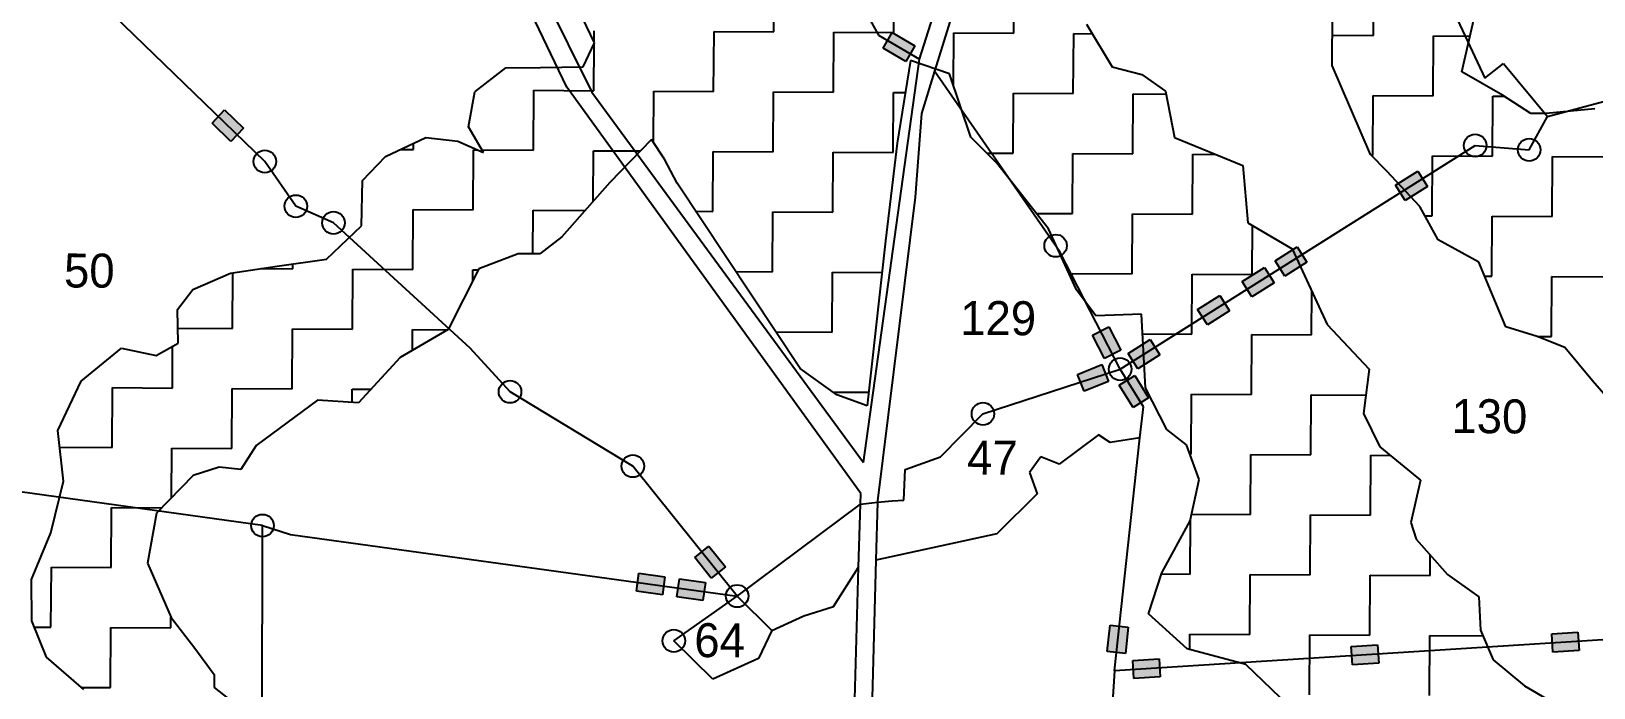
# Model space of a CAD drawing. Header units: metres. Extents: x 311141 to 315796, y 1906170 to 1910884.
# Drawn here: x 312006 to 312863, y 1908706 to 1909065 of the extents above; entities that cross this region are included whole.
import ezdxf

# ---------------------------------------------------------------- set-up
doc = ezdxf.new("R2010")
doc.units = ezdxf.units.M
doc.header["$MEASUREMENT"] = 0
for name, color, linetype in [('POLY_HATCH', 12, 'Continuous'), ('POLY_PARCEL', 6, 'Continuous'), ('POLY_ROAD', 30, 'Continuous'), ('TEXT_PARCEL', 7, 'Continuous')]:
    doc.layers.add(name, color=color, linetype=linetype)
doc.styles.add('TEXT_MAP', font='')
doc.styles.get('TEXT_MAP').set_extended_font_data('Kruti Dev 050')

msp = doc.modelspace()

# ---------------------------------------------------------------- hatches: boundary and pattern name
for points in [[(312485.46, 1909048.86), (312490.5, 1909057.46), (312478.08, 1909064.75), (312473.03, 1909056.16)], [(312111.99, 1909022.35), (312105.07, 1909015.18), (312115.43, 1909005.16), (312122.35, 1909012.33)], [(312754.05, 1908981.22), (312759.35, 1908972.78), (312771.55, 1908980.46), (312766.24, 1908988.89)], [(312705.54, 1908938.91), (312700.23, 1908947.35), (312688.04, 1908939.67), (312693.35, 1908931.24)], [(312687.54, 1908927.58), (312682.23, 1908936.02), (312670.03, 1908928.34), (312675.34, 1908919.91)], [(312663.09, 1908912.19), (312657.78, 1908920.63), (312645.58, 1908912.95), (312650.89, 1908904.52)], [(312594.52, 1908886.09), (312603.38, 1908890.65), (312596.79, 1908903.47), (312587.93, 1908898.91)], [(312607.4, 1908888.92), (312612.71, 1908880.49), (312624.91, 1908888.16), (312619.6, 1908896.6)], [(312596.72, 1908873.51), (312593.02, 1908882.77), (312579.64, 1908877.42), (312583.34, 1908868.16)], [(312610.13, 1908859.35), (312618.62, 1908864.57), (312611.08, 1908876.84), (312602.59, 1908871.62)], [(312378.84, 1908765.75), (312386.61, 1908771.99), (312377.58, 1908783.23), (312369.81, 1908776.99)], [(312352.04, 1908756.59), (312353.4, 1908766.46), (312339.12, 1908768.43), (312337.76, 1908758.56)], [(312374.29, 1908753.52), (312375.65, 1908763.39), (312361.37, 1908765.36), (312360.01, 1908755.49)], [(312596.04, 1908725.59), (312605.95, 1908724.5), (312607.53, 1908738.83), (312597.62, 1908739.92)], [(312744.86, 1908719.2), (312744.23, 1908729.15), (312729.85, 1908728.24), (312730.48, 1908718.29)], [(312854.78, 1908726.17), (312854.15, 1908736.12), (312839.76, 1908735.21), (312840.4, 1908725.26)], [(312610.01, 1908720.63), (312610.64, 1908710.68), (312625.02, 1908711.6), (312624.39, 1908721.54)]]:
    msp.add_hatch(color=256).paths.add_polyline_path(points)

# ---------------------------------------------------------------- linework, layer by layer
for p, q in [((312473.03, 1909056.16), (312478.08, 1909064.75)), ((312478.08, 1909064.75), (312490.5, 1909057.46)), ((312485.46, 1909048.86), (312473.03, 1909056.16)), ((312490.5, 1909057.46), (312485.46, 1909048.86)), ((312105.07, 1909015.18), (312111.99, 1909022.35)), ((312111.99, 1909022.35), (312122.35, 1909012.33)), ((312115.43, 1909005.16), (312105.07, 1909015.18)), ((312122.35, 1909012.33), (312115.43, 1909005.16)), ((312754.05, 1908981.22), (312766.24, 1908988.89)), ((312766.24, 1908988.89), (312771.55, 1908980.46)), ((312759.35, 1908972.78), (312754.05, 1908981.22)), ((312771.55, 1908980.46), (312759.35, 1908972.78)), ((312688.04, 1908939.67), (312700.23, 1908947.35)), ((312700.23, 1908947.35), (312705.54, 1908938.91)), ((312670.03, 1908928.34), (312682.23, 1908936.02)), ((312682.23, 1908936.02), (312687.54, 1908927.58)), ((312693.35, 1908931.24), (312688.04, 1908939.67)), ((312705.54, 1908938.91), (312693.35, 1908931.24)), ((312675.34, 1908919.91), (312670.03, 1908928.34)), ((312687.54, 1908927.58), (312675.34, 1908919.91)), ((312645.58, 1908912.95), (312657.78, 1908920.63)), ((312657.78, 1908920.63), (312663.09, 1908912.19)), ((312650.89, 1908904.52), (312645.58, 1908912.95)), ((312663.09, 1908912.19), (312650.89, 1908904.52)), ((312587.93, 1908898.91), (312596.79, 1908903.47)), ((312596.79, 1908903.47), (312603.38, 1908890.65)), ((312594.52, 1908886.09), (312587.93, 1908898.91)), ((312607.4, 1908888.92), (312619.6, 1908896.6)), ((312619.6, 1908896.6), (312624.91, 1908888.16)), ((312579.64, 1908877.42), (312593.02, 1908882.77)), ((312593.02, 1908882.77), (312596.72, 1908873.51)), ((312603.38, 1908890.65), (312594.52, 1908886.09)), ((312612.71, 1908880.49), (312607.4, 1908888.92)), ((312624.91, 1908888.16), (312612.71, 1908880.49)), ((312583.34, 1908868.16), (312579.64, 1908877.42)), ((312602.59, 1908871.62), (312611.08, 1908876.84)), ((312611.08, 1908876.84), (312618.62, 1908864.57)), ((312596.72, 1908873.51), (312583.34, 1908868.16)), ((312610.13, 1908859.35), (312602.59, 1908871.62)), ((312618.62, 1908864.57), (312610.13, 1908859.35)), ((312369.81, 1908776.99), (312377.58, 1908783.23)), ((312377.58, 1908783.23), (312386.61, 1908771.99)), ((312378.84, 1908765.75), (312369.81, 1908776.99)), ((312386.61, 1908771.99), (312378.84, 1908765.75)), ((312337.76, 1908758.56), (312339.12, 1908768.43)), ((312339.12, 1908768.43), (312353.4, 1908766.46)), ((312353.4, 1908766.46), (312352.04, 1908756.59)), ((312360.01, 1908755.49), (312361.37, 1908765.36)), ((312361.37, 1908765.36), (312375.65, 1908763.39)), ((312375.65, 1908763.39), (312374.29, 1908753.52)), ((312352.04, 1908756.59), (312337.76, 1908758.56)), ((312374.29, 1908753.52), (312360.01, 1908755.49)), ((312596.04, 1908725.59), (312597.62, 1908739.92)), ((312597.62, 1908739.92), (312607.53, 1908738.83)), ((312607.53, 1908738.83), (312605.95, 1908724.5)), ((312729.85, 1908728.24), (312744.23, 1908729.15)), ((312730.48, 1908718.29), (312729.85, 1908728.24)), ((312744.23, 1908729.15), (312744.86, 1908719.2)), ((312839.76, 1908735.21), (312854.15, 1908736.12)), ((312840.4, 1908725.26), (312839.76, 1908735.21)), ((312854.15, 1908736.12), (312854.78, 1908726.17)), ((312605.95, 1908724.5), (312596.04, 1908725.59)), ((312610.01, 1908720.63), (312624.39, 1908721.54)), ((312610.64, 1908710.68), (312610.01, 1908720.63)), ((312624.39, 1908721.54), (312625.02, 1908711.6)), ((312854.78, 1908726.17), (312840.4, 1908725.26)), ((312625.02, 1908711.6), (312610.64, 1908710.68)), ((312744.86, 1908719.2), (312730.48, 1908718.29))]:
    msp.add_line(p, q)
for centre in [(312797.8, 1909002.86), (312827.37, 1909000.49), (312134.01, 1908994.13), (312150.99, 1908969.58), (312171.73, 1908960.55), (312567.7, 1908947.97), (312603.09, 1908880.32), (312268.49, 1908867.94), (312527.85, 1908855.84), (312335.87, 1908827.19), (312132.78, 1908794.55), (312393.1, 1908755.96), (312358.35, 1908731.37)]:
    msp.add_circle(centre, 6.17)
at = {"layer": 'POLY_HATCH', "linetype": 'Continuous'}
for p, q in [((312413.24, 1909065.2), (312413.44, 1909098.07)), ((312478.98, 1909064.8), (312479.18, 1909097.67)), ((312544.73, 1909064.4), (312544.9, 1909092.03)), ((312741.96, 1909063.19), (312742.16, 1909096.07)), ((312314.58, 1909059.81), (312314.62, 1909065.8)), ((312380.16, 1909032.53), (312380.36, 1909065.4)), ((312380.36, 1909065.4), (312413.24, 1909065.2)), ((312445.91, 1909032.12), (312446.11, 1909065)), ((312446.11, 1909065), (312478.98, 1909064.8)), ((312511.68, 1909035.83), (312511.86, 1909064.6)), ((312511.86, 1909064.6), (312544.73, 1909064.4)), ((312577.4, 1909031.32), (312577.6, 1909064.2)), ((312577.6, 1909064.2), (312587.83, 1909064.13)), ((312719.42, 1909063.33), (312741.96, 1909063.19)), ((312774.64, 1909030.12), (312774.84, 1909062.99)), ((312774.84, 1909062.99), (312794.91, 1909062.87)), ((312314.42, 1909032.93), (312314.58, 1909058.57)), ((312281.35, 1909000.25), (312281.55, 1909033.13)), ((312281.55, 1909033.13), (312314.42, 1909032.93)), ((312347.12, 1909004.59), (312347.29, 1909032.73)), ((312347.29, 1909032.73), (312380.16, 1909032.53)), ((312412.84, 1908999.45), (312413.04, 1909032.33)), ((312413.04, 1909032.33), (312445.91, 1909032.12)), ((312478.58, 1908999.05), (312478.78, 1909031.92)), ((312478.78, 1909031.92), (312485.27, 1909031.88)), ((312544.33, 1908998.65), (312544.53, 1909031.52)), ((312544.53, 1909031.52), (312577.4, 1909031.32)), ((312610.07, 1908998.25), (312610.27, 1909031.12)), ((312610.27, 1909031.12), (312628.33, 1909031.01)), ((312741.56, 1908997.45), (312741.76, 1909030.32)), ((312741.76, 1909030.32), (312774.64, 1909030.12)), ((312807.31, 1908997.05), (312807.51, 1909029.92)), ((312807.51, 1909029.92), (312813.61, 1909029.88)), ((312215.6, 1909000.66), (312215.62, 1909004.07)), ((312208.4, 1909000.7), (312215.6, 1909000.66)), ((312248.27, 1908967.58), (312248.47, 1909000.45)), ((312248.47, 1909000.45), (312250.88, 1909000.44)), ((312253.17, 1909000.43), (312281.35, 1909000.25)), ((312314.05, 1908972.18), (312314.22, 1909000.05)), ((312314.22, 1909000.05), (312339.99, 1908999.9)), ((312379.76, 1908966.78), (312379.96, 1908999.65)), ((312379.96, 1908999.65), (312412.84, 1908999.45)), ((312445.51, 1908966.38), (312445.71, 1908999.25)), ((312445.71, 1908999.25), (312478.58, 1908999.05)), ((312529.93, 1908998.74), (312544.33, 1908998.65)), ((312577, 1908965.58), (312577.2, 1908998.45)), ((312577.2, 1908998.45), (312610.07, 1908998.25)), ((312642.75, 1908965.18), (312642.95, 1908998.05)), ((312642.95, 1908998.05), (312655.66, 1908997.97)), ((312740.86, 1908997.45), (312741.56, 1908997.45)), ((312774.24, 1908964.37), (312774.44, 1908997.25)), ((312774.44, 1908997.25), (312807.31, 1908997.05)), ((312839.98, 1908963.97), (312840.18, 1908996.85)), ((312840.18, 1908996.85), (312873.05, 1908996.65)), ((312215.2, 1908934.91), (312215.4, 1908967.78)), ((312215.4, 1908967.78), (312248.27, 1908967.58)), ((312281, 1908943.48), (312281.15, 1908967.38)), ((312281.15, 1908967.38), (312309.62, 1908967.21)), ((312370.46, 1908966.84), (312379.76, 1908966.78)), ((312412.44, 1908933.71), (312412.64, 1908966.58)), ((312412.64, 1908966.58), (312445.51, 1908966.38)), ((312557.17, 1908965.7), (312577, 1908965.58)), ((312609.67, 1908932.5), (312609.87, 1908965.38)), ((312609.87, 1908965.38), (312642.75, 1908965.18)), ((312770.27, 1908964.4), (312774.24, 1908964.37)), ((312806.91, 1908931.3), (312807.11, 1908964.17)), ((312807.11, 1908964.17), (312839.98, 1908963.97)), ((312675.42, 1908932.1), (312675.58, 1908959.11)), ((312131.87, 1908935.42), (312149.45, 1908935.31)), ((312149.45, 1908935.31), (312149.47, 1908937.96)), ((312182.13, 1908902.24), (312182.33, 1908935.11)), ((312182.33, 1908935.11), (312215.2, 1908934.91)), ((312248.03, 1908928.55), (312248.07, 1908934.71)), ((312248.07, 1908934.71), (312251.16, 1908934.69)), ((312392.32, 1908933.83), (312412.44, 1908933.71)), ((312116.38, 1908902.64), (312116.57, 1908933.14)), ((312445.11, 1908900.63), (312445.31, 1908933.51)), ((312445.31, 1908933.51), (312472.5, 1908933.34)), ((312576.78, 1908928.98), (312576.8, 1908932.7)), ((312576.8, 1908932.7), (312609.67, 1908932.5)), ((312642.34, 1908899.43), (312642.54, 1908932.3)), ((312642.54, 1908932.3), (312675.42, 1908932.1)), ((312802.91, 1908931.33), (312806.91, 1908931.3)), ((312839.58, 1908898.23), (312839.78, 1908931.1)), ((312839.78, 1908931.1), (312872.65, 1908930.9)), ((312708.09, 1908899.03), (312708.23, 1908922.78)), ((312086.33, 1908902.82), (312116.38, 1908902.64)), ((312149.05, 1908869.57), (312149.25, 1908902.44)), ((312149.25, 1908902.44), (312182.13, 1908902.24)), ((312214.93, 1908890.64), (312215, 1908902.04)), ((312215, 1908902.04), (312234.31, 1908901.92)), ((312414.18, 1908900.82), (312445.11, 1908900.63)), ((312615.39, 1908899.6), (312642.34, 1908899.43)), ((312083.31, 1908869.97), (312083.45, 1908892.87)), ((312675.02, 1908866.36), (312675.22, 1908899.23)), ((312675.22, 1908899.23), (312708.09, 1908899.03)), ((312831.89, 1908898.28), (312839.58, 1908898.23)), ((312050.23, 1908837.29), (312050.44, 1908870.17)), ((312050.44, 1908870.17), (312083.31, 1908869.97)), ((312115.98, 1908836.89), (312116.18, 1908869.77)), ((312116.18, 1908869.77), (312149.05, 1908869.57)), ((312181.88, 1908862.11), (312181.93, 1908869.36)), ((312181.93, 1908869.36), (312192.27, 1908869.3)), ((312445.59, 1908867.76), (312465.18, 1908867.64)), ((312641.94, 1908833.69), (312642.14, 1908866.56)), ((312642.14, 1908866.56), (312675.02, 1908866.36)), ((312707.69, 1908833.28), (312707.89, 1908866.16)), ((312707.89, 1908866.16), (312737.82, 1908865.97)), ((312021.57, 1908837.47), (312050.23, 1908837.29)), ((312082.94, 1908809.87), (312083.11, 1908837.09)), ((312083.11, 1908837.09), (312115.98, 1908836.89)), ((312641.32, 1908833.69), (312641.94, 1908833.69)), ((312674.62, 1908800.61), (312674.82, 1908833.49)), ((312674.82, 1908833.49), (312707.69, 1908833.28)), ((312740.36, 1908800.21), (312740.56, 1908833.08)), ((312740.56, 1908833.08), (312751.33, 1908833.02)), ((312049.83, 1908771.55), (312050.03, 1908804.42)), ((312050.03, 1908804.42), (312077.49, 1908804.25)), ((312641.54, 1908767.94), (312641.73, 1908798.07)), ((312642.32, 1908800.81), (312674.62, 1908800.61)), ((312707.29, 1908767.54), (312707.49, 1908800.41)), ((312707.49, 1908800.41), (312740.36, 1908800.21)), ((312016.76, 1908738.88), (312016.96, 1908771.75)), ((312016.96, 1908771.75), (312049.83, 1908771.55)), ((312773.03, 1908767.14), (312773.1, 1908778.48)), ((312625.65, 1908768.04), (312641.54, 1908767.94)), ((312674.21, 1908734.87), (312674.42, 1908767.74)), ((312674.42, 1908767.74), (312707.29, 1908767.54)), ((312739.96, 1908734.47), (312740.16, 1908767.34)), ((312740.16, 1908767.34), (312773.03, 1908767.14)), ((312007.63, 1908738.93), (312016.76, 1908738.88)), ((312049.43, 1908705.8), (312049.63, 1908738.68)), ((312049.63, 1908738.68), (312082.51, 1908738.48)), ((312082.51, 1908738.48), (312082.54, 1908744.41)), ((312641.29, 1908726.58), (312641.34, 1908735.07)), ((312641.34, 1908735.07), (312674.21, 1908734.87)), ((312706.89, 1908701.79), (312707.09, 1908734.67)), ((312707.09, 1908734.67), (312739.96, 1908734.47)), ((312772.63, 1908701.39), (312772.83, 1908734.27)), ((312772.83, 1908734.27), (312802, 1908734.09)), ((312033.47, 1908705.9), (312049.43, 1908705.8))]:
    msp.add_line(p, q, dxfattribs=at)
at = {"layer": 'POLY_HATCH'}
for p, q in [((312314.88, 1909059.21), (312303.84, 1909081.97)), ((312790.37, 1909043.19), (312800.49, 1909087.05)), ((312719.31, 1909046.74), (312719.49, 1909076.09)), ((312584.68, 1909069.38), (312598.72, 1909046.01)), ((312308.67, 1909045.92), (312314.88, 1909059.21)), ((312249.11, 1909032.24), (312266.13, 1909045.46)), ((312266.13, 1909045.46), (312285.24, 1909045.7)), ((312285.24, 1909045.7), (312308.67, 1909045.92)), ((312488.14, 1909049.4), (312480.72, 1909004.19)), ((312509.55, 1909042.12), (312488.14, 1909049.4)), ((312598.72, 1909046.01), (312614.9, 1909041.87)), ((312740.29, 1908998.03), (312719.31, 1909046.74)), ((312521.26, 1909007.52), (312509.55, 1909042.12)), ((312614.9, 1909041.87), (312628.01, 1909032.68)), ((312812.82, 1909030.39), (312790.37, 1909043.19)), ((312245.75, 1909013.17), (312249.11, 1909032.24)), ((312628.01, 1909032.68), (312632.92, 1909007.35)), ((312828.24, 1909020.45), (312812.82, 1909030.39)), ((312836.69, 1909020.4), (312828.24, 1909020.45)), ((312863.45, 1909023.05), (312836.69, 1909020.4)), ((312253.96, 1908999.08), (312245.75, 1909013.17)), ((312200.24, 1908996.88), (312222.29, 1909007.19)), ((312222.29, 1909007.19), (312239.94, 1909005.28)), ((312239.94, 1909005.28), (312253.96, 1908999.08)), ((312346.06, 1909006.2), (312323.27, 1908982.52)), ((312353.15, 1908995.44), (312346.06, 1909006.2)), ((312480.72, 1909004.19), (312474.43, 1908950.64)), ((312535.47, 1908993.14), (312521.26, 1909007.52)), ((312632.92, 1909007.35), (312670.3, 1908991.94)), ((312187.54, 1908983.63), (312200.24, 1908996.88)), ((312360.22, 1908982.3), (312353.15, 1908995.44)), ((312749.35, 1908988.87), (312740.29, 1908998.03)), ((312563.85, 1908957.24), (312535.47, 1908993.14)), ((312670.3, 1908991.94), (312673.15, 1908960.55)), ((312767.46, 1908969.53), (312749.35, 1908988.87)), ((312187.03, 1908958.79), (312187.54, 1908983.63)), ((312323.27, 1908982.52), (312296.87, 1908952.91)), ((312427.53, 1908880.67), (312360.22, 1908982.3)), ((312777.48, 1908951.25), (312767.46, 1908969.53)), ((312673.15, 1908960.55), (312697.37, 1908946.23)), ((312167.82, 1908940.54), (312187.03, 1908958.79)), ((312296.87, 1908952.91), (312284.9, 1908943.46)), ((312579.14, 1908923.8), (312563.85, 1908957.24)), ((312799.68, 1908938.97), (312777.48, 1908951.25)), ((312272.98, 1908943.53), (312251.48, 1908935.33)), ((312284.9, 1908943.46), (312272.98, 1908943.53)), ((312474.43, 1908950.64), (312464.35, 1908860.2)), ((312697.37, 1908946.23), (312716.57, 1908904.79)), ((312115.15, 1908932.93), (312140.76, 1908936.74)), ((312140.76, 1908936.74), (312167.82, 1908940.54)), ((312251.48, 1908935.33), (312234.59, 1908902.09)), ((312814.66, 1908903.46), (312799.68, 1908938.97)), ((312094.55, 1908924.05), (312115.15, 1908932.93)), ((312086.19, 1908912.94), (312094.55, 1908924.05)), ((312589.78, 1908909.45), (312579.14, 1908923.8)), ((312086.44, 1908894.57), (312086.19, 1908912.94)), ((312614.81, 1908910.49), (312589.78, 1908909.45)), ((312616.95, 1908869.98), (312614.81, 1908910.49)), ((312234.59, 1908902.09), (312208.28, 1908886.77)), ((312716.57, 1908904.79), (312739.71, 1908880.36)), ((312831.85, 1908898.29), (312814.66, 1908903.46)), ((312033.33, 1908873.65), (312055.43, 1908891.88)), ((312055.43, 1908891.88), (312074.51, 1908887.8)), ((312074.51, 1908887.8), (312086.44, 1908894.57)), ((312847, 1908892.13), (312831.85, 1908898.29)), ((312862.08, 1908873.82), (312847, 1908892.13)), ((312208.28, 1908886.77), (312185.49, 1908861.9)), ((312447.7, 1908866.25), (312427.53, 1908880.67)), ((312739.71, 1908880.36), (312736.53, 1908856.09)), ((312878.17, 1908855.5), (312862.08, 1908873.82)), ((312020.55, 1908846.71), (312033.33, 1908873.65)), ((312464.35, 1908860.2), (312447.7, 1908866.25)), ((312628.73, 1908847.29), (312616.95, 1908869.98)), ((312162.85, 1908863.23), (312129.33, 1908838.42)), ((312185.49, 1908861.9), (312162.85, 1908863.23)), ((312736.53, 1908856.09), (312745.53, 1908837.82)), ((312023.63, 1908818.96), (312020.55, 1908846.71)), ((312639.41, 1908838.88), (312628.73, 1908847.29)), ((312129.33, 1908838.42), (312120.91, 1908825.37)), ((312646.44, 1908819.79), (312639.41, 1908838.88)), ((312745.53, 1908837.82), (312767.7, 1908819.47)), ((312109, 1908826.64), (312094.67, 1908821.96)), ((312120.91, 1908825.37), (312109, 1908826.64)), ((312016.6, 1908790.55), (312023.63, 1908818.96)), ((312094.67, 1908821.96), (312074.67, 1908801.34)), ((312641.53, 1908797.19), (312646.44, 1908819.79)), ((312767.7, 1908819.47), (312762.49, 1908796.22)), ((312074.67, 1908801.34), (312069.73, 1908773.98)), ((312625.87, 1908768.71), (312641.53, 1908797.19)), ((312006, 1908765.05), (312016.6, 1908790.55)), ((312762.49, 1908796.22), (312765.48, 1908787.1)), ((312765.48, 1908787.1), (312782.58, 1908767.76)), ((312069.73, 1908773.98), (312082.66, 1908744.13)), ((312006.22, 1908742.35), (312006, 1908765.05)), ((312618.58, 1908746.13), (312625.87, 1908768.71)), ((312782.58, 1908767.76), (312799.72, 1908755.51)), ((312799.72, 1908755.51), (312800.62, 1908737.29)), ((312639.91, 1908726.94), (312618.58, 1908746.13)), ((312014.39, 1908722.5), (312006.22, 1908742.35)), ((312082.66, 1908744.13), (312095.67, 1908727.38)), ((312800.62, 1908737.29), (312807.61, 1908721.06)), ((312034.82, 1908704.72), (312014.39, 1908722.5)), ((312095.67, 1908727.38), (312106.31, 1908713.03)), ((312672.04, 1908718.41), (312639.91, 1908726.94)), ((312807.61, 1908721.06), (312824.74, 1908706.78)), ((312106.31, 1908713.03), (312106.26, 1908705.88)), ((312695.74, 1908695.64), (312672.04, 1908718.41)), ((312106.26, 1908705.88), (312127.61, 1908689.08)), ((312824.74, 1908706.78), (312838.87, 1908698.6))]:
    msp.add_line(p, q, dxfattribs=at)
at = {"layer": 'POLY_PARCEL'}
for p, q in [((312359.72, 1909261.92), (312470.59, 1909063.37)), ((312134.01, 1908994.13), (312008.42, 1909115.55)), ((312788.09, 1909071.76), (312803.09, 1909039.72)), ((312470.59, 1909063.37), (312493.01, 1909050.21)), ((312803.09, 1909039.72), (312813.33, 1909047.91)), ((312813.33, 1909047.91), (312837.49, 1909018.72)), ((312570.06, 1908944.58), (312501.26, 1909043.61)), ((312837.49, 1909018.72), (312878.34, 1909029.7)), ((312827.37, 1909000.49), (312837.49, 1909018.72)), ((312603.09, 1908880.32), (312797.8, 1909002.86)), ((312797.8, 1909002.86), (312827.37, 1909000.49)), ((312150.99, 1908969.58), (312134.01, 1908994.13)), ((312171.73, 1908960.55), (312150.99, 1908969.58)), ((312246.62, 1908891.82), (312171.73, 1908960.55)), ((312603.09, 1908880.32), (312570.06, 1908944.58)), ((312268.49, 1908867.94), (312246.62, 1908891.82)), ((312527.85, 1908855.84), (312603.09, 1908880.32)), ((312615.82, 1908859.61), (312603.09, 1908880.32)), ((312335.87, 1908827.19), (312268.49, 1908867.94)), ((312613.95, 1908842.6), (312615.82, 1908859.61)), ((312504.5, 1908832.34), (312527.85, 1908855.84)), ((312591.16, 1908844.3), (312569.64, 1908828.15)), ((312597.61, 1908840.03), (312591.16, 1908844.3)), ((312613.95, 1908842.6), (312597.61, 1908840.03)), ((312599.89, 1908715), (312613.95, 1908842.6)), ((312485.26, 1908825.32), (312504.5, 1908832.34)), ((312559.62, 1908832.23), (312553.43, 1908823.68)), ((312569.64, 1908828.15), (312559.62, 1908832.23)), ((312393.1, 1908755.96), (312335.87, 1908827.19)), ((312484.38, 1908808.49), (312485.26, 1908825.32)), ((312553.43, 1908823.68), (312557.49, 1908811.95)), ((312132.78, 1908794.55), (311936.48, 1908821.97)), ((312393.1, 1908755.96), (312460.67, 1908806.4)), ((312460.67, 1908806.4), (312469.98, 1908807.37)), ((312469.98, 1908807.37), (312478.01, 1908808.2)), ((312478.01, 1908808.2), (312484.38, 1908808.49)), ((312557.49, 1908811.95), (312535.37, 1908790.12)), ((312132.44, 1908517.57), (312132.78, 1908794.55)), ((312132.78, 1908794.55), (312148.14, 1908789.75)), ((312148.14, 1908789.75), (312393.1, 1908755.96)), ((312535.37, 1908790.12), (312469.13, 1908775.59)), ((312445.86, 1908750.3), (312459.66, 1908771.71)), ((312358.35, 1908731.37), (312393.1, 1908755.96)), ((312393.1, 1908755.96), (312412.03, 1908737.16)), ((312429.53, 1908745.05), (312445.86, 1908750.3)), ((312412.03, 1908737.16), (312404.77, 1908721.66)), ((312412.03, 1908737.16), (312429.53, 1908745.05)), ((312946.3, 1908736.97), (312599.89, 1908715)), ((312379.72, 1908710.46), (312358.35, 1908731.37)), ((312404.77, 1908721.66), (312379.72, 1908710.46)), ((312599.89, 1908715), (312582.71, 1908432.27))]:
    msp.add_line(p, q, dxfattribs=at)
at = {"layer": 'POLY_ROAD'}
for p, q in [((312529.92, 1909135.89), (312501.26, 1909043.61)), ((312493.01, 1909050.21), (312517.72, 1909128.47)), ((312272.41, 1909114.81), (312313.36, 1909032.06)), ((312299.68, 1909034.91), (312267.52, 1909101.62)), ((312462.28, 1908829.21), (312493.01, 1909050.21)), ((312501.26, 1909043.61), (312494.05, 1909020.36)), ((312460.84, 1908812.22), (312299.68, 1909034.91)), ((312313.36, 1909032.06), (312462.28, 1908829.21)), ((312494.05, 1909020.36), (312490.67, 1908974.62)), ((312490.67, 1908974.62), (312470, 1908808.12)), ((312459.66, 1908771.71), (312460.67, 1908806.4)), ((312460.67, 1908806.4), (312460.84, 1908812.22)), ((312469.98, 1908807.37), (312469.13, 1908775.59)), ((312470, 1908808.12), (312469.98, 1908807.37)), ((312454.64, 1908598.9), (312459.66, 1908771.71)), ((312469.13, 1908775.59), (312461.62, 1908494.25))]:
    msp.add_line(p, q, dxfattribs=at)

# ---------------------------------------------------------------- texts
at = {"layer": 'TEXT_PARCEL', "style": 'TEXT_MAP'}
for s, p in [('50', (312023.88, 1908925.1)), ('129', (312515.36, 1908899.1)), ('130', (312784.72, 1908845.3)), ('47', (312519.11, 1908822.57)), ('64', (312369.52, 1908722.49))]:
    msp.add_text(s, height=18.637, rotation=359.65062, dxfattribs=at).set_placement(p)

doc.saveas('drawing.dxf')
